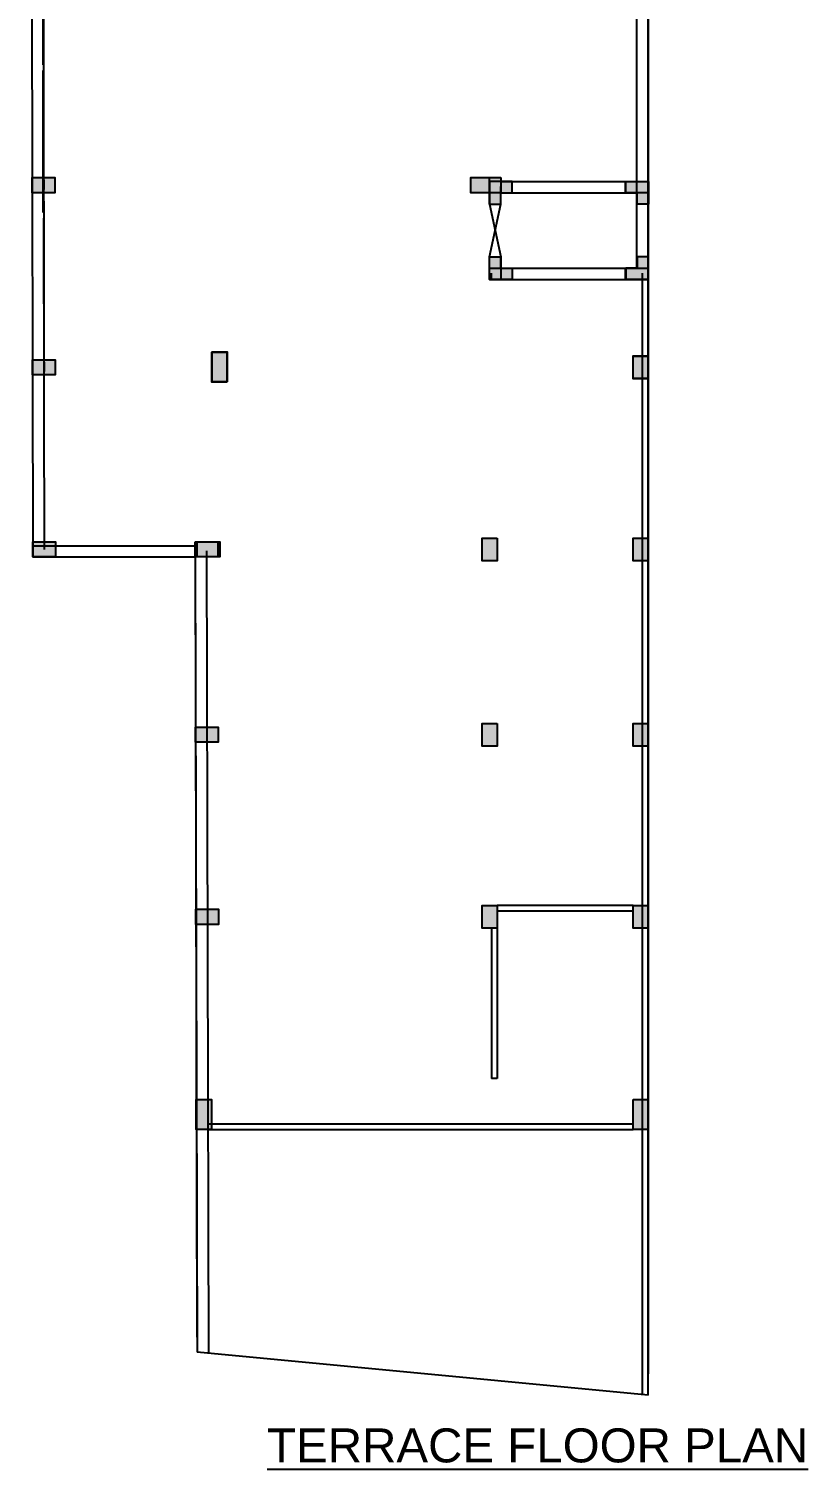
# Model space of a CAD drawing. Header units: inches. Extents: x 1162 to 4924, y 863 to 3182.
# Drawn here: x 4305 to 4924, y 876 to 2021 of the extents above; entities that cross this region are included whole.
import ezdxf

# ---------------------------------------------------------------- set-up
doc = ezdxf.new("R2010")
doc.units = ezdxf.units.IN
doc.header["$MEASUREMENT"] = 0
doc.styles.get("Standard").update_dxf_attribs({"font": 'arial.ttf'})

# ---------------------------------------------------------------- blocks, each defined once
blk = doc.blocks.new('GR')
at = {"lineweight": -2, "ltscale": 0.5}
h = blk.add_hatch(color=6, dxfattribs=at)
h.dxf.hatch_style = 1
h.paths.add_polyline_path([(-1050867.2, -333559.3), (-1050849.2, -333559.3), (-1050849.2, -333571.3), (-1050867.2, -333571.3)])
h = blk.add_hatch(color=6, dxfattribs=at)
h.dxf.hatch_style = 1
h.paths.add_polyline_path([(-1050494.8, -333571.3), (-1050494.8, -333559.3), (-1050518.8, -333559.3), (-1050518.8, -333571.3)])
h = blk.add_hatch(color=256, dxfattribs=at)
h.dxf.hatch_style = 1
h.paths.add_polyline_path([(-1050494.8, -333562.3), (-1050503.8, -333562.3), (-1050503.8, -333580.3), (-1050494.8, -333580.3)])
h = blk.add_hatch(color=256, dxfattribs=at)
h.dxf.hatch_style = 1
h.paths.add_polyline_path([(-1050395.8, -333562.3), (-1050395.8, -333571.3), (-1050377.8, -333571.3), (-1050377.8, -333562.3)])
h = blk.add_hatch(color=256, dxfattribs=at)
h.dxf.hatch_style = 1
h.paths.add_polyline_path([(-1050386.8, -333580.3), (-1050377.8, -333580.3), (-1050377.8, -333562.3), (-1050386.8, -333562.3)])
h = blk.add_hatch(color=256, dxfattribs=at)
h.dxf.hatch_style = 1
h.paths.add_polyline_path([(-1050494.8, -333622.3), (-1050503.8, -333622.3), (-1050503.8, -333640.3), (-1050494.8, -333640.3)])
h = blk.add_hatch(color=256, dxfattribs=at)
h.dxf.hatch_style = 1
h.paths.add_polyline_path([(-1050377.8, -333622.3), (-1050386.8, -333622.3), (-1050386.8, -333640.3), (-1050377.8, -333640.3)])
h = blk.add_hatch(color=256, dxfattribs=at)
h.dxf.hatch_style = 1
h.paths.add_polyline_path([(-1050485.8, -333640.3), (-1050485.8, -333631.3), (-1050503.8, -333631.3), (-1050503.8, -333640.3)])
h = blk.add_hatch(color=256, dxfattribs=at)
h.dxf.hatch_style = 1
h.paths.add_polyline_path([(-1050377.8, -333640.3), (-1050377.8, -333631.3), (-1050395.8, -333631.3), (-1050395.8, -333640.3)])
h = blk.add_hatch(color=6, dxfattribs=at)
h.dxf.hatch_style = 1
h.paths.add_polyline_path([(-1050866.9, -333704), (-1050848.9, -333704), (-1050848.9, -333716), (-1050866.9, -333716)])
h = blk.add_hatch(color=6, dxfattribs=at)
h.dxf.hatch_style = 1
h.paths.add_polyline_path([(-1050724.2, -333721.7), (-1050712.2, -333721.7), (-1050712.2, -333697.7), (-1050724.2, -333697.7)])
h = blk.add_hatch(color=6, dxfattribs=at)
h.dxf.hatch_style = 1
h.paths.add_polyline_path([(-1050377.8, -333701.1), (-1050377.8, -333719.1), (-1050389.8, -333719.1), (-1050389.8, -333701.1)])
h = blk.add_hatch(color=6, dxfattribs=at)
h.dxf.hatch_style = 1
h.paths.add_polyline_path([(-1050866.6, -333848.8), (-1050848.6, -333848.8), (-1050848.6, -333860.8), (-1050866.6, -333860.8)])
h = blk.add_hatch(color=6, dxfattribs=at)
h.dxf.hatch_style = 1
h.paths.add_polyline_path([(-1050737.6, -333848.8), (-1050719.6, -333848.8), (-1050719.6, -333860.8), (-1050737.6, -333860.8)])
h = blk.add_hatch(color=6, dxfattribs=at)
h.dxf.hatch_style = 1
h.paths.add_polyline_path([(-1050497.8, -333845.8), (-1050497.8, -333863.8), (-1050509.8, -333863.8), (-1050509.8, -333845.8)])
h = blk.add_hatch(color=6, dxfattribs=at)
h.dxf.hatch_style = 1
h.paths.add_polyline_path([(-1050377.8, -333845.8), (-1050377.8, -333863.8), (-1050389.8, -333863.8), (-1050389.8, -333845.8)])
for p, q in [((-1050857.9, -333561.2, 0), (-1050857.9, -333568.7, 0)), ((-1050494.8, -333580.3, 0), (-1050494.8, -333566.3, 0)), ((-1050503.8, -333580.3, 0), (-1050494.8, -333580.3, 0)), ((-1050503.8, -333630.8, 0), (-1050503.8, -333622.3, 0)), ((-1050503.8, -333622.3, 0), (-1050494.8, -333622.3, 0)), ((-1050494.8, -333631.3, 0), (-1050494.8, -333622.3, 0)), ((-1050502.3, -333640.3, 0), (-1050502.3, -333635.3, 0)), ((-1050497.8, -333640.3, 0), (-1050497.8, -333640.3, 0)), ((-1050857.6, -333705.9, 0), (-1050857.6, -333713.4, 0))]:
    blk.add_line(p, q, dxfattribs=at)
at = {"color": 6, "lineweight": -2, "ltscale": 0.5, "elevation": 0}
for points in [[(-1050867.2, -333559.3), (-1050849.2, -333559.3), (-1050849.2, -333571.3), (-1050867.2, -333571.3)], [(-1050494.8, -333559.3), (-1050494.8, -333571.3), (-1050518.8, -333571.3), (-1050518.8, -333559.3)], [(-1050866.9, -333704), (-1050848.9, -333704), (-1050848.9, -333716), (-1050866.9, -333716)], [(-1050712.2, -333721.7), (-1050724.2, -333721.7), (-1050724.2, -333697.7), (-1050712.2, -333697.7)], [(-1050377.8, -333701.1), (-1050377.8, -333719.1), (-1050389.8, -333719.1), (-1050389.8, -333701.1)], [(-1050866.6, -333848.8), (-1050848.6, -333848.8), (-1050848.6, -333860.8), (-1050866.6, -333860.8)], [(-1050737.6, -333848.8), (-1050719.6, -333848.8), (-1050719.6, -333860.8), (-1050737.6, -333860.8)], [(-1050497.8, -333845.8), (-1050497.8, -333863.8), (-1050509.8, -333863.8), (-1050509.8, -333845.8)], [(-1050377.8, -333845.8), (-1050377.8, -333863.8), (-1050389.8, -333863.8), (-1050389.8, -333845.8)]]:
    blk.add_lwpolyline(points, close=True, dxfattribs=at)
at = {"lineweight": -2, "ltscale": 0.5, "elevation": 0}
for points in [[(-1050377.8, -333562.3), (-1050377.8, -333571.3), (-1050395.8, -333571.3), (-1050395.8, -333562.3), (-1050377.8, -333562.3)], [(-1050494.8, -333640.3), (-1050503.8, -333640.3), (-1050503.8, -333622.3), (-1050494.8, -333622.3), (-1050494.8, -333640.3)], [(-1050503.8, -333640.3), (-1050503.8, -333631.3), (-1050485.8, -333631.3), (-1050485.8, -333640.3), (-1050503.8, -333640.3)], [(-1050395.8, -333640.3), (-1050395.8, -333631.3), (-1050377.8, -333631.3), (-1050377.8, -333640.3), (-1050395.8, -333640.3)]]:
    blk.add_lwpolyline(points, close=True, dxfattribs=at)

msp = doc.modelspace()

# ---------------------------------------------------------------- hatches: boundary and pattern name
at = {"lineweight": -2, "ltscale": 0.5}
h = msp.add_hatch(color=6, dxfattribs=at)
h.dxf.hatch_style = 1
h.paths.add_polyline_path([(4307.7, 1902.56), (4325.7, 1902.56), (4325.7, 1890.56), (4307.7, 1890.56)])
h = msp.add_hatch(color=6, dxfattribs=at)
h.dxf.hatch_style = 1
h.paths.add_polyline_path([(4680.1, 1890.56), (4680.1, 1902.56), (4656.1, 1902.56), (4656.1, 1890.56)])
h = msp.add_hatch(color=4, dxfattribs=at)
h.dxf.hatch_style = 1
h.paths.add_polyline_path([(4670.97, 1899.56), (4670.97, 1881.56), (4679.97, 1881.56), (4679.97, 1890.56), (4688.97, 1890.56), (4688.97, 1899.56)])
h = msp.add_hatch(color=4, dxfattribs=at)
h.dxf.hatch_style = 1
h.paths.add_polyline_path([(4779.23, 1899.56), (4779.23, 1890.56), (4788.23, 1890.56), (4788.23, 1881.56), (4797.23, 1881.56), (4797.23, 1899.56)])
h = msp.add_hatch(color=4, dxfattribs=at)
h.dxf.hatch_style = 1
h.paths.add_polyline_path([(4688.97, 1821.56), (4688.97, 1830.56), (4679.97, 1830.56), (4679.97, 1839.56), (4670.97, 1839.56), (4670.97, 1821.56)])
h = msp.add_hatch(color=4, dxfattribs=at)
h.dxf.hatch_style = 1
h.paths.add_polyline_path([(4797.23, 1821.56), (4797.23, 1839.56), (4788.23, 1839.56), (4788.23, 1830.56), (4779.23, 1830.56), (4779.23, 1821.56)])
h = msp.add_hatch(color=6, dxfattribs=at)
h.dxf.hatch_style = 1
h.paths.add_polyline_path([(4450.41, 1739.93), (4462.41, 1739.93), (4462.41, 1763.93), (4450.41, 1763.93)])
h = msp.add_hatch(color=6, dxfattribs=at)
h.dxf.hatch_style = 1
h.paths.add_polyline_path([(4308, 1757.81), (4326, 1757.81), (4326, 1745.81), (4308, 1745.81)])
h = msp.add_hatch(color=6, dxfattribs=at)
h.dxf.hatch_style = 1
h.paths.add_polyline_path([(4797.1, 1760.81), (4797.1, 1742.81), (4785.1, 1742.81), (4785.1, 1760.81)])
h = msp.add_hatch(color=6, dxfattribs=at)
h.dxf.hatch_style = 1
h.paths.add_polyline_path([(4677.1, 1616.06), (4677.1, 1598.06), (4665.1, 1598.06), (4665.1, 1616.06)])
h = msp.add_hatch(color=6, dxfattribs=at)
h.dxf.hatch_style = 1
h.paths.add_polyline_path([(4797.1, 1616.06), (4797.1, 1598.06), (4785.1, 1598.06), (4785.1, 1616.06)])
h = msp.add_hatch(color=6, dxfattribs=at)
h.dxf.hatch_style = 1
h.paths.add_polyline_path([(4308.29, 1613.06), (4326.29, 1613.06), (4326.29, 1601.06), (4308.29, 1601.06)])
h = msp.add_hatch(color=6, dxfattribs=at)
h.dxf.hatch_style = 1
h.paths.add_polyline_path([(4438.67, 1613.06), (4456.67, 1613.06), (4456.67, 1601.06), (4438.67, 1601.06)])
h = msp.add_hatch(color=6, dxfattribs=at)
h.dxf.hatch_style = 1
h.paths.add_polyline_path([(4438.8, 1613.06), (4456.8, 1613.06), (4456.8, 1601.06), (4438.8, 1601.06)])
h = msp.add_hatch(color=6, dxfattribs=at)
h.dxf.hatch_style = 1
h.paths.add_polyline_path([(4437.51, 1465.81), (4455.51, 1465.81), (4455.51, 1453.81), (4437.51, 1453.81)])
h = msp.add_hatch(color=6, dxfattribs=at)
h.dxf.hatch_style = 1
h.paths.add_polyline_path([(4677.1, 1468.81), (4677.1, 1450.81), (4665.1, 1450.81), (4665.1, 1468.81)])
h = msp.add_hatch(color=6, dxfattribs=at)
h.dxf.hatch_style = 1
h.paths.add_polyline_path([(4797.1, 1468.81), (4797.1, 1450.81), (4785.1, 1450.81), (4785.1, 1468.81)])
h = msp.add_hatch(color=6, dxfattribs=at)
h.dxf.hatch_style = 1
h.paths.add_polyline_path([(4437.83, 1321.06), (4455.83, 1321.06), (4455.83, 1309.06), (4437.83, 1309.06)])
h = msp.add_hatch(color=6, dxfattribs=at)
h.dxf.hatch_style = 1
h.paths.add_polyline_path([(4677.1, 1324.06), (4677.1, 1306.06), (4665.1, 1306.06), (4665.1, 1324.06)])
h = msp.add_hatch(color=6, dxfattribs=at)
h.dxf.hatch_style = 1
h.paths.add_polyline_path([(4797.1, 1324.06), (4797.1, 1306.06), (4785.1, 1306.06), (4785.1, 1324.06)])
h = msp.add_hatch(color=6, dxfattribs=at)
h.dxf.hatch_style = 1
h.paths.add_polyline_path([(4450.12, 1170.05), (4438.12, 1170.05), (4438.12, 1146.05), (4450.12, 1146.05)])
h = msp.add_hatch(color=6, dxfattribs=at)
h.dxf.hatch_style = 1
h.paths.add_polyline_path([(4797.1, 1170.05), (4785.1, 1170.05), (4785.1, 1146.05), (4797.1, 1146.05)])

# ---------------------------------------------------------------- linework, layer by layer
for p, q in [((4305.1, 3148.05, 0), (4308.3, 1601.06, 0)), ((4797.1, 935.06, 0), (4797.1, 3131.06, 0)), ((4788.1, 1830.56, 0), (4788.1, 2449.05, 0)), ((4797.1, 2413.05, 0), (4797.1, 952.05, 0)), ((4316.52, 2395.05, 0.01), (4317.05, 1721.06, 0)), ((4316.34, 2046.05, -0.01), (4316.33, 1992.05, -0.01)), ((4316.32, 1987.55, -0.01), (4316.29, 1874.8, -0.01)), ((4671.1, 1881.56, 0), (4671.1, 1902.56, 0)), ((4680.1, 1899.56, 0), (4792.6, 1899.56, 0)), ((4680.1, 1881.56, 0), (4680.1, 1895.56, 0)), ((4680.1, 1890.56, 0), (4788.1, 1890.56, 0)), ((4671.1, 1881.56, 0), (4680.1, 1881.56, 0)), ((4316.83, 1870.3, -0.01), (4316.88, 1826.06, 0)), ((4671.1, 1821.56, 0), (4671.1, 1839.56, 0)), ((4671.1, 1839.56, 0), (4680.1, 1839.56, 0)), ((4680.1, 1830.56, 0), (4680.1, 1839.56, 0)), ((4316.88, 1826.06, 0), (4316.98, 1778.06, 0)), ((4671.1, 1821.56, 0), (4792.6, 1821.56, 0)), ((4680.1, 1830.56, 0), (4788.1, 1830.56, 0)), ((4792.6, 1132.42, 0), (4792.6, 1826.56, 0)), ((4792.6, 935.48, 0), (4792.6, 1816.06, 0)), ((4317.05, 1721.06, 0), (4317.29, 1607.06, 0)), ((4308.29, 1610.06, 0), (4437.3, 1610.06, 0)), ((4446.29, 1606.08, 0), (4447.69, 969.11, 0)), ((4308.29, 1601.06, 0), (4437.3, 1601.06, 0)), ((4437.29, 1601.06, 0), (4438.42, 981.05, 0)), ((4437.3, 1601.06, 0), (4438.69, 969.03, 0)), ((4785.1, 1324.06, 0), (4677.1, 1324.06, 0)), ((4785.1, 1319.56, 0), (4677.1, 1319.56, 0)), ((4672.6, 1306.06, 0), (4672.6, 1186.72, 0)), ((4677.1, 1306.06, 0), (4677.1, 1186.72, 0)), ((4677.1, 1186.72), (4672.6, 1186.72)), ((4447.3, 1150.55, 0), (4785.1, 1150.55, 0)), ((4447.3, 1146.05, 0), (4785.1, 1146.05, 0)), ((4797.1, 935.06, 0), (4438.69, 969.03, 0))]:
    msp.add_line(p, q, dxfattribs=at)
at = {"color": 6, "lineweight": -2, "ltscale": 0.5, "elevation": 0}
for points in [[(4307.7, 1902.56), (4325.7, 1902.56), (4325.7, 1890.56), (4307.7, 1890.56)], [(4680.1, 1902.56), (4680.1, 1890.56), (4656.1, 1890.56), (4656.1, 1902.56)], [(4462.41, 1739.93), (4450.41, 1739.93), (4450.41, 1763.93), (4462.41, 1763.93)], [(4308, 1757.81), (4326, 1757.81), (4326, 1745.81), (4308, 1745.81)], [(4797.1, 1760.81), (4797.1, 1742.81), (4785.1, 1742.81), (4785.1, 1760.81)], [(4677.1, 1616.06), (4677.1, 1598.06), (4665.1, 1598.06), (4665.1, 1616.06)], [(4797.1, 1616.06), (4797.1, 1598.06), (4785.1, 1598.06), (4785.1, 1616.06)], [(4308.29, 1613.06), (4326.29, 1613.06), (4326.29, 1601.06), (4308.29, 1601.06)], [(4438.67, 1613.06), (4456.67, 1613.06), (4456.67, 1601.06), (4438.67, 1601.06)], [(4438.8, 1613.06), (4456.8, 1613.06), (4456.8, 1601.06), (4438.8, 1601.06)], [(4437.51, 1465.81), (4455.51, 1465.81), (4455.51, 1453.81), (4437.51, 1453.81)], [(4677.1, 1468.81), (4677.1, 1450.81), (4665.1, 1450.81), (4665.1, 1468.81)], [(4797.1, 1468.81), (4797.1, 1450.81), (4785.1, 1450.81), (4785.1, 1468.81)], [(4437.83, 1321.06), (4455.83, 1321.06), (4455.83, 1309.06), (4437.83, 1309.06)], [(4677.1, 1324.06), (4677.1, 1306.06), (4665.1, 1306.06), (4665.1, 1324.06)], [(4797.1, 1324.06), (4797.1, 1306.06), (4785.1, 1306.06), (4785.1, 1324.06)], [(4438.12, 1170.05), (4450.12, 1170.05), (4450.12, 1146.05), (4438.12, 1146.05)], [(4785.1, 1170.05), (4797.1, 1170.05), (4797.1, 1146.05), (4785.1, 1146.05)]]:
    msp.add_lwpolyline(points, close=True, dxfattribs=at)
at = {"color": 4, "lineweight": -2, "ltscale": 0.5, "elevation": 0}
for points in [[(4688.97, 1899.56), (4670.97, 1899.56), (4670.97, 1881.56), (4679.97, 1881.56), (4679.97, 1890.56), (4688.97, 1890.56)], [(4779.23, 1899.56), (4797.23, 1899.56), (4797.23, 1881.56), (4788.23, 1881.56), (4788.23, 1890.56), (4779.23, 1890.56)], [(4688.97, 1821.56), (4670.97, 1821.56), (4670.97, 1839.56), (4679.97, 1839.56), (4679.97, 1830.56), (4688.97, 1830.56)], [(4779.23, 1821.56), (4797.23, 1821.56), (4797.23, 1839.56), (4788.23, 1839.56), (4788.23, 1830.56), (4779.23, 1830.56)]]:
    msp.add_lwpolyline(points, close=True, dxfattribs=at)
at = {"color": 5, "lineweight": -2, "ltscale": 0.5, "elevation": 0}
for points in [[(4671.1, 1881.56), (4680.1, 1839.56)], [(4671.1, 1839.56), (4680.1, 1881.56)]]:
    msp.add_lwpolyline(points, dxfattribs=at)

# ---------------------------------------------------------------- block references
at = {"color": 5, "lineweight": -2}
msp.add_blockref('GR', (1055174.88, 335461.86, 0.01), dxfattribs=at)

# ---------------------------------------------------------------- texts
at = {"color": 7, "lineweight": -2, "insert": (4494.35, 908.55, 0), "char_height": 27.0113, "width": 550.1424, "attachment_point": 1}
msp.add_mtext('{\\LTERRACE FLOOR PLAN}', dxfattribs=at)

doc.saveas('drawing.dxf')
